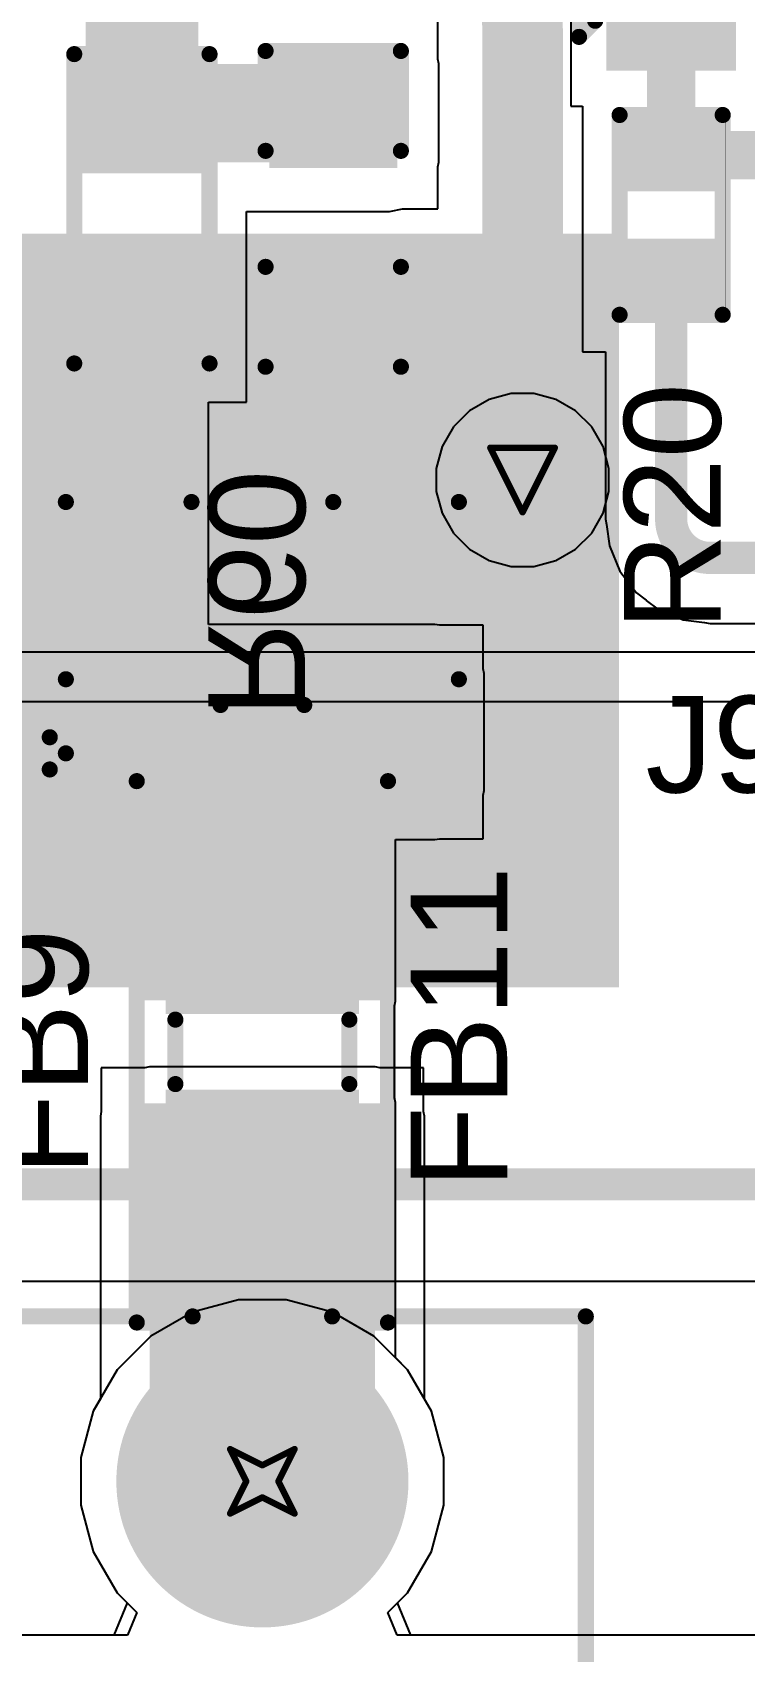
# Model space of a CAD drawing. Header units: inches. Extents: x 0 to 35.2, y -0.7 to 15.9.
# Drawn here: x 1.962 to 2.183, y 0.01 to 0.513 of the extents above; entities that cross this region are included whole.
import ezdxf

# ---------------------------------------------------------------- set-up
doc = ezdxf.new("R2010")
doc.units = ezdxf.units.IN
doc.header["$MEASUREMENT"] = 0
for name, color, linetype in [('Bottom Layer', 5, 'Continuous'), ('Bottom Overlay', 54, 'Continuous'), ('Bottom Paste', 16, 'Continuous'), ('Bottom Solder', 6, 'Continuous'), ('Drill Drawing', 1, 'Continuous'), ('GND1', 16, 'Continuous'), ('GND2', 76, 'Continuous'), ('Multi-Layer', 9, 'Continuous'), ('Pad Holes', 156, 'Continuous'), ('Top Layer', 1, 'Continuous'), ('Top Overlay', 2, 'Continuous'), ('Top Paste', 8, 'Continuous'), ('Top Solder', 216, 'Continuous'), ('Via Holes', 16, 'Continuous')]:
    doc.layers.add(name, color=color, linetype=linetype)
doc.styles.add('Arial', font='', dxfattribs={"height": 0.2})
doc.styles.get('Arial').set_extended_font_data('Arial')

# ---------------------------------------------------------------- blocks, each defined once
blk = doc.blocks.new('R___0603_50')
at = {"layer": 'Top Layer'}
for points in [[(-0.015, 0.0175), (-0.015, -0.0175), (-0.045, -0.0175), (-0.045, 0.0175)], [(0.045, 0.0175), (0.045, -0.0175), (0.015, -0.0175), (0.015, 0.0175)]]:
    blk.add_hatch(color=1, dxfattribs=at).paths.add_polyline_path(points)
at = {"layer": 'Top Paste'}
for points in [[(-0.015, 0.0175), (-0.015, -0.0175), (-0.045, -0.0175), (-0.045, 0.0175)], [(0.045, 0.0175), (0.045, -0.0175), (0.015, -0.0175), (0.015, 0.0175)]]:
    blk.add_hatch(color=8, dxfattribs=at).paths.add_polyline_path(points)
at = {"layer": 'Top Solder'}
for points in [[(-0.011, 0.0215), (-0.011, -0.0215), (-0.049, -0.0215), (-0.049, 0.0215)], [(0.049, 0.0215), (0.049, -0.0215), (0.011, -0.0215), (0.011, 0.0215)]]:
    blk.add_hatch(color=216, dxfattribs=at).paths.add_polyline_path(points)
at = {"layer": 'Top Overlay'}
for points in [[(-0.048, 0.021, 0.005, 0.005, 0), (0.048, 0.021, 0.005, 0.005, 0)], [(-0.048, 0.021, 0.005, 0.005, 0), (-0.048, -0.021, 0.005, 0.005, 0)], [(0.048, 0.021, 0.005, 0.005, 0), (0.048, -0.021, 0.005, 0.005, 0)], [(-0.048, -0.021, 0.005, 0.005, 0), (0.048, -0.021, 0.005, 0.005, 0)]]:
    blk.add_lwpolyline(points, format="xyseb", dxfattribs=at)
for points in [[(-0.04925, 0.021, 0.0025, 0.0025, 1), (-0.04675, 0.021, 0.0025, 0.0025, 1)], [(-0.04925, 0.021, 0.0025, 0.0025, 1), (-0.04675, 0.021, 0.0025, 0.0025, 1)], [(0.04675, 0.021, 0.0025, 0.0025, 1), (0.04925, 0.021, 0.0025, 0.0025, 1)], [(0.04675, 0.021, 0.0025, 0.0025, 1), (0.04925, 0.021, 0.0025, 0.0025, 1)], [(-0.04925, -0.021, 0.0025, 0.0025, 1), (-0.04675, -0.021, 0.0025, 0.0025, 1)], [(-0.04925, -0.021, 0.0025, 0.0025, 1), (-0.04675, -0.021, 0.0025, 0.0025, 1)], [(0.04675, -0.021, 0.0025, 0.0025, 1), (0.04925, -0.021, 0.0025, 0.0025, 1)], [(0.04675, -0.021, 0.0025, 0.0025, 1), (0.04925, -0.021, 0.0025, 0.0025, 1)]]:
    blk.add_lwpolyline(points, format="xyseb", close=True, dxfattribs=at)
blk = doc.blocks.new('R___1206_B_55')
at = {"layer": 'Bottom Layer'}
for points in [[(-0.08, 0.035), (-0.02, 0.035), (-0.02, -0.035), (-0.08, -0.035)], [(0.02, 0.035), (0.08, 0.035), (0.08, -0.035), (0.02, -0.035)]]:
    blk.add_hatch(color=5, dxfattribs=at).paths.add_polyline_path(points)
at = {"layer": 'Bottom Paste'}
for points in [[(-0.08, 0.035), (-0.02, 0.035), (-0.02, -0.035), (-0.08, -0.035)], [(0.02, 0.035), (0.08, 0.035), (0.08, -0.035), (0.02, -0.035)]]:
    blk.add_hatch(color=16, dxfattribs=at).paths.add_polyline_path(points)
at = {"layer": 'Bottom Solder'}
for points in [[(-0.084, 0.039), (-0.016, 0.039), (-0.016, -0.039), (-0.084, -0.039)], [(0.016, 0.039), (0.084, 0.039), (0.084, -0.039), (0.016, -0.039)]]:
    blk.add_hatch(color=6, dxfattribs=at).paths.add_polyline_path(points)
at = {"layer": 'Bottom Overlay'}
for points in [[(-0.084, 0.039, 0.005, 0.005, 0), (0.084, 0.039, 0.005, 0.005, 0)], [(-0.084, 0.039, 0.005, 0.005, 0), (-0.084, -0.039, 0.005, 0.005, 0)], [(0.084, 0.039, 0.005, 0.005, 0), (0.084, -0.039, 0.005, 0.005, 0)], [(-0.084, -0.039, 0.005, 0.005, 0), (0.084, -0.039, 0.005, 0.005, 0)]]:
    blk.add_lwpolyline(points, format="xyseb", dxfattribs=at)
for points in [[(-0.08525, 0.039, 0.0025, 0.0025, 1), (-0.08275, 0.039, 0.0025, 0.0025, 1)], [(-0.08525, 0.039, 0.0025, 0.0025, 1), (-0.08275, 0.039, 0.0025, 0.0025, 1)], [(0.08275, 0.039, 0.0025, 0.0025, 1), (0.08525, 0.039, 0.0025, 0.0025, 1)], [(0.08275, 0.039, 0.0025, 0.0025, 1), (0.08525, 0.039, 0.0025, 0.0025, 1)], [(-0.08525, -0.039, 0.0025, 0.0025, 1), (-0.08275, -0.039, 0.0025, 0.0025, 1)], [(-0.08525, -0.039, 0.0025, 0.0025, 1), (-0.08275, -0.039, 0.0025, 0.0025, 1)], [(0.08275, -0.039, 0.0025, 0.0025, 1), (0.08525, -0.039, 0.0025, 0.0025, 1)], [(0.08275, -0.039, 0.0025, 0.0025, 1), (0.08525, -0.039, 0.0025, 0.0025, 1)]]:
    blk.add_lwpolyline(points, format="xyseb", close=True, dxfattribs=at)
blk = doc.blocks.new('R___0402_89')
at = {"layer": 'Top Layer'}
for points in [[(-0.0275, -0.0125), (-0.0275, 0.0125), (-0.0095, 0.0125), (-0.0095, -0.0125)], [(0.0095, -0.0125), (0.0095, 0.0125), (0.0275, 0.0125), (0.0275, -0.0125)]]:
    blk.add_hatch(color=1, dxfattribs=at).paths.add_polyline_path(points)
at = {"layer": 'Top Paste'}
for points in [[(-0.0275, -0.0125), (-0.0275, 0.0125), (-0.0095, 0.0125), (-0.0095, -0.0125)], [(0.0095, -0.0125), (0.0095, 0.0125), (0.0275, 0.0125), (0.0275, -0.0125)]]:
    blk.add_hatch(color=8, dxfattribs=at).paths.add_polyline_path(points)
at = {"layer": 'Top Solder'}
for points in [[(-0.02967, -0.01467), (-0.02967, 0.01467), (-0.00733, 0.01467), (-0.00733, -0.01467)], [(0.00733, -0.01467), (0.00733, 0.01467), (0.02967, 0.01467), (0.02967, -0.01467)]]:
    blk.add_hatch(color=216, dxfattribs=at).paths.add_polyline_path(points)
at = {"layer": 'Top Overlay'}
for points in [[(-0.031, 0.016, 0.005, 0.005, 0), (0.031, 0.016, 0.005, 0.005, 0)], [(-0.031, 0.016, 0.005, 0.005, 0), (-0.031, -0.016, 0.005, 0.005, 0)], [(0.031, 0.016, 0.005, 0.005, 0), (0.031, -0.016, 0.005, 0.005, 0)], [(-0.031, -0.016, 0.005, 0.005, 0), (0.031, -0.016, 0.005, 0.005, 0)], [(-0.032, -0.017, 0.000127, 0.000127, 0), (0.032, -0.017, 0.000127, 0.000127, 0)]]:
    blk.add_lwpolyline(points, format="xyseb", dxfattribs=at)
for points in [[(-0.03225, 0.016, 0.0025, 0.0025, 1), (-0.02975, 0.016, 0.0025, 0.0025, 1)], [(-0.03225, 0.016, 0.0025, 0.0025, 1), (-0.02975, 0.016, 0.0025, 0.0025, 1)], [(0.02975, 0.016, 0.0025, 0.0025, 1), (0.03225, 0.016, 0.0025, 0.0025, 1)], [(0.02975, 0.016, 0.0025, 0.0025, 1), (0.03225, 0.016, 0.0025, 0.0025, 1)], [(-0.03225, -0.016, 0.0025, 0.0025, 1), (-0.02975, -0.016, 0.0025, 0.0025, 1)], [(-0.03225, -0.016, 0.0025, 0.0025, 1), (-0.02975, -0.016, 0.0025, 0.0025, 1)], [(0.02975, -0.016, 0.0025, 0.0025, 1), (0.03225, -0.016, 0.0025, 0.0025, 1)], [(0.02975, -0.016, 0.0025, 0.0025, 1), (0.03225, -0.016, 0.0025, 0.0025, 1)], [(-0.03203, -0.017, 0.0000635, 0.0000635, 1), (-0.03197, -0.017, 0.0000635, 0.0000635, 1)], [(0.03197, -0.017, 0.0000635, 0.0000635, 1), (0.03203, -0.017, 0.0000635, 0.0000635, 1)]]:
    blk.add_lwpolyline(points, format="xyseb", close=True, dxfattribs=at)
blk = doc.blocks.new('SOT_23_106')
at = {"layer": 'Top Layer'}
for points in [[(-0.01614, 0.05748), (0.01614, 0.05748), (0.01614, 0.02126), (-0.01614, 0.02126)], [(-0.05354, -0.02126), (-0.02126, -0.02126), (-0.02126, -0.05748), (-0.05354, -0.05748)], [(0.02126, -0.02126), (0.05354, -0.02126), (0.05354, -0.05748), (0.02126, -0.05748)]]:
    blk.add_hatch(color=1, dxfattribs=at).paths.add_polyline_path(points)
at = {"layer": 'Top Paste'}
for points in [[(-0.01614, 0.05748), (0.01614, 0.05748), (0.01614, 0.02126), (-0.01614, 0.02126)], [(-0.05354, -0.02126), (-0.02126, -0.02126), (-0.02126, -0.05748), (-0.05354, -0.05748)], [(0.02126, -0.02126), (0.05354, -0.02126), (0.05354, -0.05748), (0.02126, -0.05748)]]:
    blk.add_hatch(color=8, dxfattribs=at).paths.add_polyline_path(points)
at = {"layer": 'Top Solder'}
for points in [[(-0.02014, 0.06148), (0.02014, 0.06148), (0.02014, 0.01726), (-0.02014, 0.01726)], [(-0.05754, -0.01726), (-0.01726, -0.01726), (-0.01726, -0.06148), (-0.05754, -0.06148)], [(0.01726, -0.01726), (0.05754, -0.01726), (0.05754, -0.06148), (0.01726, -0.06148)]]:
    blk.add_hatch(color=216, dxfattribs=at).paths.add_polyline_path(points)
at = {"layer": 'Top Overlay'}
for points in [[(-0.061, -0.023, 0.005, 0.005, 0), (-0.061, 0.032, 0.005, 0.005, 0)], [(-0.061, 0.032, 0.005, 0.005, 0), (-0.022, 0.032, 0.005, 0.005, 0)], [(0.022, 0.032, 0.005, 0.005, 0), (0.061, 0.032, 0.005, 0.005, 0)], [(0.061, -0.023, 0.005, 0.005, 0), (0.061, 0.032, 0.005, 0.005, 0)], [(-0.013, -0.031, 0.005, 0.005, 0), (0.013, -0.031, 0.005, 0.005, 0)], [(-0.066, -0.041, 0.005, 0.005, 0), (-0.061, -0.046, 0.005, 0.005, 0)], [(-0.066, -0.051, 0.005, 0.005, 0), (-0.066, -0.041, 0.005, 0.005, 0)], [(-0.066, -0.051, 0.005, 0.005, 0), (-0.061, -0.046, 0.005, 0.005, 0)]]:
    blk.add_lwpolyline(points, format="xyseb", dxfattribs=at)
for points in [[(-0.06225, 0.032, 0.0025, 0.0025, 1), (-0.05975, 0.032, 0.0025, 0.0025, 1)], [(-0.06225, 0.032, 0.0025, 0.0025, 1), (-0.05975, 0.032, 0.0025, 0.0025, 1)], [(-0.02325, 0.032, 0.0025, 0.0025, 1), (-0.02075, 0.032, 0.0025, 0.0025, 1)], [(0.02075, 0.032, 0.0025, 0.0025, 1), (0.02325, 0.032, 0.0025, 0.0025, 1)], [(0.05975, 0.032, 0.0025, 0.0025, 1), (0.06225, 0.032, 0.0025, 0.0025, 1)], [(0.05975, 0.032, 0.0025, 0.0025, 1), (0.06225, 0.032, 0.0025, 0.0025, 1)], [(-0.06225, -0.023, 0.0025, 0.0025, 1), (-0.05975, -0.023, 0.0025, 0.0025, 1)], [(0.05975, -0.023, 0.0025, 0.0025, 1), (0.06225, -0.023, 0.0025, 0.0025, 1)], [(-0.01425, -0.031, 0.0025, 0.0025, 1), (-0.01175, -0.031, 0.0025, 0.0025, 1)], [(0.01175, -0.031, 0.0025, 0.0025, 1), (0.01425, -0.031, 0.0025, 0.0025, 1)], [(-0.06725, -0.041, 0.0025, 0.0025, 1), (-0.06475, -0.041, 0.0025, 0.0025, 1)], [(-0.06725, -0.041, 0.0025, 0.0025, 1), (-0.06475, -0.041, 0.0025, 0.0025, 1)], [(-0.06225, -0.046, 0.0025, 0.0025, 1), (-0.05975, -0.046, 0.0025, 0.0025, 1)], [(-0.06225, -0.046, 0.0025, 0.0025, 1), (-0.05975, -0.046, 0.0025, 0.0025, 1)], [(-0.06725, -0.051, 0.0025, 0.0025, 1), (-0.06475, -0.051, 0.0025, 0.0025, 1)], [(-0.06725, -0.051, 0.0025, 0.0025, 1), (-0.06475, -0.051, 0.0025, 0.0025, 1)]]:
    blk.add_lwpolyline(points, format="xyseb", close=True, dxfattribs=at)
blk = doc.blocks.new('691322110006_115')
at = {"layer": 'Bottom Layer'}
h = blk.add_hatch(color=5, dxfattribs=at)
edge = h.paths.add_edge_path()
edge.add_arc((0.34449, 0), 0.04134, 0, 360)
at = {"layer": 'Bottom Solder'}
h = blk.add_hatch(color=6, dxfattribs=at)
edge = h.paths.add_edge_path()
edge.add_arc((0.34449, 0), 0.04534, 0, 360)
at = {"layer": 'GND1'}
h = blk.add_hatch(color=16, dxfattribs=at)
edge = h.paths.add_edge_path()
edge.add_arc((0.34449, 0), 0.04134, 0, 360)
at = {"layer": 'GND2'}
h = blk.add_hatch(color=76, dxfattribs=at)
edge = h.paths.add_edge_path()
edge.add_arc((0.34449, 0), 0.04134, 0, 360)
at = {"layer": 'Multi-Layer'}
h = blk.add_hatch(color=9, dxfattribs=at)
edge = h.paths.add_edge_path()
edge.add_arc((0.34449, 0), 0.04134, 0, 360)
at = {"layer": 'Pad Holes'}
h = blk.add_hatch(color=7, dxfattribs=at)
edge = h.paths.add_edge_path()
edge.add_arc((0.34449, 0), 0.02756, 0, 360)
at = {"layer": 'Top Layer'}
h = blk.add_hatch(color=1, dxfattribs=at)
edge = h.paths.add_edge_path()
edge.add_arc((0.34449, 0), 0.04134, 0, 360)
at = {"layer": 'Top Solder'}
h = blk.add_hatch(color=216, dxfattribs=at)
edge = h.paths.add_edge_path()
edge.add_arc((0.34449, 0), 0.04534, 0, 360)
at = {"layer": 'Top Overlay'}
for points in [[(0.22835, 0.05118, 0.005, 0.005, 0), (0.32283, 0.05118, 0.005, 0.005, 0)], [(0.36614, 0.05118, 0.005, 0.005, 0), (0.44488, 0.05118, 0.005, 0.005, 0)], [(0.44488, -0.3189, 0.005, 0.005, 0), (0.44488, 0.05118, 0.005, 0.005, 0)]]:
    blk.add_lwpolyline(points, format="xyseb", dxfattribs=at)
for points in [[(0.32158, 0.05118, 0.0025, 0.0025, 1), (0.32408, 0.05118, 0.0025, 0.0025, 1)], [(0.36489, 0.05118, 0.0025, 0.0025, 1), (0.36739, 0.05118, 0.0025, 0.0025, 1)], [(0.44363, 0.05118, 0.0025, 0.0025, 1), (0.44613, 0.05118, 0.0025, 0.0025, 1)], [(0.44363, 0.05118, 0.0025, 0.0025, 1), (0.44613, 0.05118, 0.0025, 0.0025, 1)]]:
    blk.add_lwpolyline(points, format="xyseb", close=True, dxfattribs=at)
blk = doc.blocks.new('I___0805_120')
at = {"layer": 'Top Layer'}
for points in [[(-0.06299, 0.02598), (-0.01575, 0.02598), (-0.01575, -0.02598), (-0.06299, -0.02598)], [(0.01575, 0.02598), (0.06299, 0.02598), (0.06299, -0.02598), (0.01575, -0.02598)]]:
    blk.add_hatch(color=1, dxfattribs=at).paths.add_polyline_path(points)
at = {"layer": 'Top Paste'}
for points in [[(-0.06299, 0.02598), (-0.01575, 0.02598), (-0.01575, -0.02598), (-0.06299, -0.02598)], [(0.01575, 0.02598), (0.06299, 0.02598), (0.06299, -0.02598), (0.01575, -0.02598)]]:
    blk.add_hatch(color=8, dxfattribs=at).paths.add_polyline_path(points)
at = {"layer": 'Top Solder'}
for points in [[(-0.06699, 0.02998), (-0.01175, 0.02998), (-0.01175, -0.02998), (-0.06699, -0.02998)], [(0.01175, 0.02998), (0.06699, 0.02998), (0.06699, -0.02998), (0.01175, -0.02998)]]:
    blk.add_hatch(color=216, dxfattribs=at).paths.add_polyline_path(points)
at = {"layer": 'Top Overlay'}
for points in [[(-0.01, 0.027, 0.005, 0.005, 0), (0.01, 0.027, 0.005, 0.005, 0)], [(-0.01, -0.027, 0.005, 0.005, 0), (0.01, -0.027, 0.005, 0.005, 0)]]:
    blk.add_lwpolyline(points, format="xyseb", dxfattribs=at)
for points in [[(-0.01125, 0.027, 0.0025, 0.0025, 1), (-0.00875, 0.027, 0.0025, 0.0025, 1)], [(0.00875, 0.027, 0.0025, 0.0025, 1), (0.01125, 0.027, 0.0025, 0.0025, 1)], [(-0.01125, -0.027, 0.0025, 0.0025, 1), (-0.00875, -0.027, 0.0025, 0.0025, 1)], [(0.00875, -0.027, 0.0025, 0.0025, 1), (0.01125, -0.027, 0.0025, 0.0025, 1)]]:
    blk.add_lwpolyline(points, format="xyseb", close=True, dxfattribs=at)
blk = doc.blocks.new('SOT_23_133')
at = {"layer": 'Top Layer'}
for points in [[(-0.01614, 0.05748), (0.01614, 0.05748), (0.01614, 0.02126), (-0.01614, 0.02126)], [(-0.05354, -0.02126), (-0.02126, -0.02126), (-0.02126, -0.05748), (-0.05354, -0.05748)], [(0.02126, -0.02126), (0.05354, -0.02126), (0.05354, -0.05748), (0.02126, -0.05748)]]:
    blk.add_hatch(color=1, dxfattribs=at).paths.add_polyline_path(points)
at = {"layer": 'Top Paste'}
for points in [[(-0.01614, 0.05748), (0.01614, 0.05748), (0.01614, 0.02126), (-0.01614, 0.02126)], [(-0.05354, -0.02126), (-0.02126, -0.02126), (-0.02126, -0.05748), (-0.05354, -0.05748)], [(0.02126, -0.02126), (0.05354, -0.02126), (0.05354, -0.05748), (0.02126, -0.05748)]]:
    blk.add_hatch(color=8, dxfattribs=at).paths.add_polyline_path(points)
at = {"layer": 'Top Solder'}
for points in [[(-0.02014, 0.06148), (0.02014, 0.06148), (0.02014, 0.01726), (-0.02014, 0.01726)], [(-0.05754, -0.01726), (-0.01726, -0.01726), (-0.01726, -0.06148), (-0.05754, -0.06148)], [(0.01726, -0.01726), (0.05754, -0.01726), (0.05754, -0.06148), (0.01726, -0.06148)]]:
    blk.add_hatch(color=216, dxfattribs=at).paths.add_polyline_path(points)
at = {"layer": 'Top Overlay'}
for points in [[(-0.061, -0.023, 0.005, 0.005, 0), (-0.061, 0.032, 0.005, 0.005, 0)], [(-0.061, 0.032, 0.005, 0.005, 0), (-0.022, 0.032, 0.005, 0.005, 0)], [(0.022, 0.032, 0.005, 0.005, 0), (0.061, 0.032, 0.005, 0.005, 0)], [(0.061, -0.023, 0.005, 0.005, 0), (0.061, 0.032, 0.005, 0.005, 0)], [(-0.013, -0.031, 0.005, 0.005, 0), (0.013, -0.031, 0.005, 0.005, 0)], [(-0.066, -0.041, 0.005, 0.005, 0), (-0.061, -0.046, 0.005, 0.005, 0)], [(-0.066, -0.051, 0.005, 0.005, 0), (-0.066, -0.041, 0.005, 0.005, 0)], [(-0.066, -0.051, 0.005, 0.005, 0), (-0.061, -0.046, 0.005, 0.005, 0)]]:
    blk.add_lwpolyline(points, format="xyseb", dxfattribs=at)
for points in [[(-0.06225, 0.032, 0.0025, 0.0025, 1), (-0.05975, 0.032, 0.0025, 0.0025, 1)], [(-0.06225, 0.032, 0.0025, 0.0025, 1), (-0.05975, 0.032, 0.0025, 0.0025, 1)], [(-0.02325, 0.032, 0.0025, 0.0025, 1), (-0.02075, 0.032, 0.0025, 0.0025, 1)], [(0.02075, 0.032, 0.0025, 0.0025, 1), (0.02325, 0.032, 0.0025, 0.0025, 1)], [(0.05975, 0.032, 0.0025, 0.0025, 1), (0.06225, 0.032, 0.0025, 0.0025, 1)], [(0.05975, 0.032, 0.0025, 0.0025, 1), (0.06225, 0.032, 0.0025, 0.0025, 1)], [(-0.06225, -0.023, 0.0025, 0.0025, 1), (-0.05975, -0.023, 0.0025, 0.0025, 1)], [(0.05975, -0.023, 0.0025, 0.0025, 1), (0.06225, -0.023, 0.0025, 0.0025, 1)], [(-0.01425, -0.031, 0.0025, 0.0025, 1), (-0.01175, -0.031, 0.0025, 0.0025, 1)], [(0.01175, -0.031, 0.0025, 0.0025, 1), (0.01425, -0.031, 0.0025, 0.0025, 1)], [(-0.06725, -0.041, 0.0025, 0.0025, 1), (-0.06475, -0.041, 0.0025, 0.0025, 1)], [(-0.06725, -0.041, 0.0025, 0.0025, 1), (-0.06475, -0.041, 0.0025, 0.0025, 1)], [(-0.06225, -0.046, 0.0025, 0.0025, 1), (-0.05975, -0.046, 0.0025, 0.0025, 1)], [(-0.06225, -0.046, 0.0025, 0.0025, 1), (-0.05975, -0.046, 0.0025, 0.0025, 1)], [(-0.06725, -0.051, 0.0025, 0.0025, 1), (-0.06475, -0.051, 0.0025, 0.0025, 1)], [(-0.06725, -0.051, 0.0025, 0.0025, 1), (-0.06475, -0.051, 0.0025, 0.0025, 1)]]:
    blk.add_lwpolyline(points, format="xyseb", close=True, dxfattribs=at)
blk = doc.blocks.new('C___0603_144')
at = {"layer": 'Top Layer'}
for points in [[(-0.015, 0.0175), (-0.015, -0.0175), (-0.045, -0.0175), (-0.045, 0.0175)], [(0.045, 0.0175), (0.045, -0.0175), (0.015, -0.0175), (0.015, 0.0175)]]:
    blk.add_hatch(color=1, dxfattribs=at).paths.add_polyline_path(points)
at = {"layer": 'Top Paste'}
for points in [[(-0.015, 0.0175), (-0.015, -0.0175), (-0.045, -0.0175), (-0.045, 0.0175)], [(0.045, 0.0175), (0.045, -0.0175), (0.015, -0.0175), (0.015, 0.0175)]]:
    blk.add_hatch(color=8, dxfattribs=at).paths.add_polyline_path(points)
at = {"layer": 'Top Solder'}
for points in [[(-0.01264, 0.01986), (-0.01264, -0.01986), (-0.04736, -0.01986), (-0.04736, 0.01986)], [(0.04736, 0.01986), (0.04736, -0.01986), (0.01264, -0.01986), (0.01264, 0.01986)]]:
    blk.add_hatch(color=216, dxfattribs=at).paths.add_polyline_path(points)
at = {"layer": 'Top Overlay'}
for points in [[(-0.018, 0.021, 0.005, 0.005, 0), (-0.049, 0.021, 0.005, 0.005, 0)], [(-0.049, -0.021, 0.005, 0.005, 0), (-0.049, 0.021, 0.005, 0.005, 0)], [(0.049, 0.021, 0.005, 0.005, 0), (0.018, 0.021, 0.005, 0.005, 0)], [(0.049, -0.021, 0.005, 0.005, 0), (0.049, 0.021, 0.005, 0.005, 0)], [(-0.018, -0.021, 0.005, 0.005, 0), (-0.049, -0.021, 0.005, 0.005, 0)], [(0.049, -0.021, 0.005, 0.005, 0), (0.018, -0.021, 0.005, 0.005, 0)]]:
    blk.add_lwpolyline(points, format="xyseb", dxfattribs=at)
for points in [[(-0.05025, 0.021, 0.0025, 0.0025, 1), (-0.04775, 0.021, 0.0025, 0.0025, 1)], [(-0.05025, 0.021, 0.0025, 0.0025, 1), (-0.04775, 0.021, 0.0025, 0.0025, 1)], [(-0.01925, 0.021, 0.0025, 0.0025, 1), (-0.01675, 0.021, 0.0025, 0.0025, 1)], [(0.01675, 0.021, 0.0025, 0.0025, 1), (0.01925, 0.021, 0.0025, 0.0025, 1)], [(0.04775, 0.021, 0.0025, 0.0025, 1), (0.05025, 0.021, 0.0025, 0.0025, 1)], [(0.04775, 0.021, 0.0025, 0.0025, 1), (0.05025, 0.021, 0.0025, 0.0025, 1)], [(-0.05025, -0.021, 0.0025, 0.0025, 1), (-0.04775, -0.021, 0.0025, 0.0025, 1)], [(-0.05025, -0.021, 0.0025, 0.0025, 1), (-0.04775, -0.021, 0.0025, 0.0025, 1)], [(-0.01925, -0.021, 0.0025, 0.0025, 1), (-0.01675, -0.021, 0.0025, 0.0025, 1)], [(0.01675, -0.021, 0.0025, 0.0025, 1), (0.01925, -0.021, 0.0025, 0.0025, 1)], [(0.04775, -0.021, 0.0025, 0.0025, 1), (0.05025, -0.021, 0.0025, 0.0025, 1)], [(0.04775, -0.021, 0.0025, 0.0025, 1), (0.05025, -0.021, 0.0025, 0.0025, 1)]]:
    blk.add_lwpolyline(points, format="xyseb", close=True, dxfattribs=at)

msp = doc.modelspace()

# ---------------------------------------------------------------- hatches: boundary and pattern name
at = {"layer": 'Bottom Layer'}
for points in [[(1.23867, 0.21627), (2.14441, 0.21627), (2.14441, 0.45022), (1.23867, 0.45022)], [(1.99874, 0.063), (2.06874, 0.063), (2.06874, 0.17628), (1.99874, 0.17628)]]:
    msp.add_hatch(color=5, dxfattribs=at).paths.add_polyline_path(points)
h = msp.add_hatch(color=5, dxfattribs=at)
edge = h.paths.add_edge_path()
edge.add_arc((2.11451, 0.37373), 0.01181, 0, 360)
at = {"layer": 'GND1'}
h = msp.add_hatch(color=16, dxfattribs=at)
edge = h.paths.add_edge_path()
edge.add_arc((2.11451, 0.37373), 0.01181, 0, 360)
at = {"layer": 'GND2'}
h = msp.add_hatch(color=76, dxfattribs=at)
edge = h.paths.add_edge_path()
edge.add_arc((2.11451, 0.37373), 0.01181, 0, 360)
at = {"layer": 'Top Layer'}
for points in [[(2.01384, 0.55536), (1.97884, 0.55536), (1.97884, 0.47236), (2.01384, 0.47236)], [(2.07324, 0.50287), (1.97884, 0.50287), (1.97884, 0.47236), (2.07324, 0.47236)], [(1.9802, 0.27742), (2.08729, 0.27742), (2.08729, 0.31364), (1.9802, 0.31364)], [(2.00776, 0.21203), (2.05973, 0.21203), (2.05973, 0.3039), (2.00776, 0.3039)], [(2.00776, 0.06299), (2.05973, 0.06299), (2.05973, 0.18053), (2.00776, 0.18053)]]:
    msp.add_hatch(color=1, dxfattribs=at).paths.add_polyline_path(points)
h = msp.add_hatch(color=1, dxfattribs=at)
edge = h.paths.add_edge_path()
edge.add_arc((2.11451, 0.37373), 0.01181, 0, 360)
at = {"layer": 'Via Holes'}
h = msp.add_hatch(color=7, dxfattribs=at)
edge = h.paths.add_edge_path()
edge.add_arc((2.11451, 0.37373), 0.00591, 0, 360)

# ---------------------------------------------------------------- linework, layer by layer
at = {"layer": 'Bottom Layer'}
for p, q in [((1.99726, 0.19128), (1.98374, 0.19128)), ((1.98374, 0.19128), (1.98374, 0.17775)), ((1.99874, 0.19157), (1.99726, 0.19128)), ((2.06874, 0.19157), (1.99874, 0.19157)), ((2.07022, 0.19128), (2.06874, 0.19157)), ((2.08374, 0.19128), (2.07022, 0.19128)), ((2.08374, 0.17775), (2.08374, 0.19128)), ((1.98374, 0.17775), (1.98345, 0.17628)), ((1.98345, 0.17628), (1.98345, 0.08855)), ((2.08403, 0.17628), (2.08374, 0.17775)), ((2.08403, 0.08856), (2.08403, 0.17628)), ((1.98345, 0.08855), (1.98124, 0.08474)), ((2.08624, 0.08474), (2.08403, 0.08856)), ((1.98124, 0.08474), (1.97741, 0.07041)), ((2.09008, 0.07041), (2.08624, 0.08474)), ((1.97741, 0.07041), (1.97741, 0.05557)), ((2.09008, 0.05557), (2.09008, 0.07041)), ((1.97741, 0.05557), (1.98124, 0.04125)), ((2.08624, 0.04125), (2.09008, 0.05557)), ((1.98124, 0.04125), (1.98866, 0.0284)), ((2.07883, 0.0284), (2.08624, 0.04125)), ((1.98866, 0.0284), (1.99477, 0.02229)), ((2.07272, 0.02229), (2.07883, 0.0284)), ((1.99477, 0.02229), (1.99187, 0.01529)), ((2.07562, 0.01529), (2.07272, 0.02229)), ((1.99187, 0.01529), (1.93782, 0.01529)), ((2.52801, 0.01529), (2.07562, 0.01529))]:
    msp.add_line(p, q, dxfattribs=at)
at = {"layer": 'Drill Drawing'}
for points in [[(2.10451, 0.38373, 0.002, 0.002, 0), (2.12451, 0.38373, 0.002, 0.002, 0)], [(2.10451, 0.38373, 0.002, 0.002, 0), (2.11451, 0.36373, 0.002, 0.002, 0)], [(2.11451, 0.36373, 0.002, 0.002, 0), (2.12451, 0.38373, 0.002, 0.002, 0)], [(2.02374, 0.07299, 0.002, 0.002, 0), (2.03374, 0.06799, 0.002, 0.002, 0)], [(2.02374, 0.07299, 0.002, 0.002, 0), (2.02874, 0.06299, 0.002, 0.002, 0)], [(2.03374, 0.06799, 0.002, 0.002, 0), (2.04374, 0.07299, 0.002, 0.002, 0)], [(2.03874, 0.06299, 0.002, 0.002, 0), (2.04374, 0.07299, 0.002, 0.002, 0)], [(2.02374, 0.05299, 0.002, 0.002, 0), (2.02874, 0.06299, 0.002, 0.002, 0)], [(2.03874, 0.06299, 0.002, 0.002, 0), (2.04374, 0.05299, 0.002, 0.002, 0)], [(2.02374, 0.05299, 0.002, 0.002, 0), (2.03374, 0.05799, 0.002, 0.002, 0)], [(2.03374, 0.05799, 0.002, 0.002, 0), (2.04374, 0.05299, 0.002, 0.002, 0)]]:
    msp.add_lwpolyline(points, format="xyseb", dxfattribs=at)
for points in [[(2.10401, 0.38373, 0.001, 0.001, 1), (2.10501, 0.38373, 0.001, 0.001, 1)], [(2.10401, 0.38373, 0.001, 0.001, 1), (2.10501, 0.38373, 0.001, 0.001, 1)], [(2.12401, 0.38373, 0.001, 0.001, 1), (2.12501, 0.38373, 0.001, 0.001, 1)], [(2.12401, 0.38373, 0.001, 0.001, 1), (2.12501, 0.38373, 0.001, 0.001, 1)], [(2.11401, 0.36373, 0.001, 0.001, 1), (2.11501, 0.36373, 0.001, 0.001, 1)], [(2.11401, 0.36373, 0.001, 0.001, 1), (2.11501, 0.36373, 0.001, 0.001, 1)], [(2.02324, 0.07299, 0.001, 0.001, 1), (2.02424, 0.07299, 0.001, 0.001, 1)], [(2.02324, 0.07299, 0.001, 0.001, 1), (2.02424, 0.07299, 0.001, 0.001, 1)], [(2.04324, 0.07299, 0.001, 0.001, 1), (2.04424, 0.07299, 0.001, 0.001, 1)], [(2.04324, 0.07299, 0.001, 0.001, 1), (2.04424, 0.07299, 0.001, 0.001, 1)], [(2.03324, 0.06799, 0.001, 0.001, 1), (2.03424, 0.06799, 0.001, 0.001, 1)], [(2.03324, 0.06799, 0.001, 0.001, 1), (2.03424, 0.06799, 0.001, 0.001, 1)], [(2.02824, 0.06299, 0.001, 0.001, 1), (2.02924, 0.06299, 0.001, 0.001, 1)], [(2.02824, 0.06299, 0.001, 0.001, 1), (2.02924, 0.06299, 0.001, 0.001, 1)], [(2.03824, 0.06299, 0.001, 0.001, 1), (2.03924, 0.06299, 0.001, 0.001, 1)], [(2.03824, 0.06299, 0.001, 0.001, 1), (2.03924, 0.06299, 0.001, 0.001, 1)], [(2.03324, 0.05799, 0.001, 0.001, 1), (2.03424, 0.05799, 0.001, 0.001, 1)], [(2.03324, 0.05799, 0.001, 0.001, 1), (2.03424, 0.05799, 0.001, 0.001, 1)], [(2.02324, 0.05299, 0.001, 0.001, 1), (2.02424, 0.05299, 0.001, 0.001, 1)], [(2.02324, 0.05299, 0.001, 0.001, 1), (2.02424, 0.05299, 0.001, 0.001, 1)], [(2.04324, 0.05299, 0.001, 0.001, 1), (2.04424, 0.05299, 0.001, 0.001, 1)], [(2.04324, 0.05299, 0.001, 0.001, 1), (2.04424, 0.05299, 0.001, 0.001, 1)]]:
    msp.add_lwpolyline(points, format="xyseb", close=True, dxfattribs=at)
at = {"layer": 'GND1'}
for p, q in [((2.10417, 0.39872), (2.09805, 0.39519)), ((2.11099, 0.40055), (2.10417, 0.39872)), ((2.11804, 0.40055), (2.11099, 0.40055)), ((2.12486, 0.39872), (2.11804, 0.40055)), ((2.13098, 0.39519), (2.12486, 0.39872)), ((2.09805, 0.39519), (2.09306, 0.3902)), ((2.13597, 0.3902), (2.13098, 0.39519)), ((2.09306, 0.3902), (2.08953, 0.38408)), ((2.1395, 0.38408), (2.13597, 0.3902)), ((2.08953, 0.38408), (2.0877, 0.37726)), ((2.14133, 0.37726), (2.1395, 0.38408)), ((2.0877, 0.37726), (2.0877, 0.3702)), ((2.14133, 0.3702), (2.14133, 0.37726)), ((2.0877, 0.3702), (2.08953, 0.36339)), ((2.1395, 0.36339), (2.14133, 0.3702)), ((2.08953, 0.36339), (2.09306, 0.35727)), ((2.13597, 0.35727), (2.1395, 0.36339)), ((2.09306, 0.35727), (2.09805, 0.35228)), ((2.13098, 0.35228), (2.13597, 0.35727)), ((2.09805, 0.35228), (2.10417, 0.34875)), ((2.12486, 0.34875), (2.13098, 0.35228)), ((2.10417, 0.34875), (2.11099, 0.34692)), ((2.11099, 0.34692), (2.11804, 0.34692)), ((2.11804, 0.34692), (2.12486, 0.34875)), ((2.02633, 0.11933), (2.012, 0.11549)), ((2.04116, 0.11933), (2.02633, 0.11933)), ((2.05549, 0.11549), (2.04116, 0.11933)), ((2.012, 0.11549), (1.99915, 0.10807)), ((2.06834, 0.10807), (2.05549, 0.11549)), ((1.99915, 0.10807), (1.98866, 0.09758)), ((2.07883, 0.09758), (2.06834, 0.10807)), ((1.98866, 0.09758), (1.98124, 0.08474)), ((2.08624, 0.08474), (2.07883, 0.09758)), ((1.98124, 0.08474), (1.97741, 0.07041)), ((2.09008, 0.07041), (2.08624, 0.08474)), ((1.97741, 0.07041), (1.97741, 0.05557)), ((2.09008, 0.05557), (2.09008, 0.07041)), ((1.97741, 0.05557), (1.98124, 0.04125)), ((2.08624, 0.04125), (2.09008, 0.05557)), ((1.98124, 0.04125), (1.98866, 0.0284)), ((2.07883, 0.0284), (2.08624, 0.04125)), ((1.99177, 0.02529), (1.98763, 0.01529)), ((1.98866, 0.0284), (1.99177, 0.02529)), ((2.07572, 0.02529), (2.07883, 0.0284)), ((2.07986, 0.01529), (2.07572, 0.02529)), ((1.98763, 0.01529), (1.94207, 0.01529)), ((2.52801, 0.01529), (2.07986, 0.01529))]:
    msp.add_line(p, q, dxfattribs=at)
at = {"layer": 'GND2'}
for p, q in [((2.23851, 0.32029), (1.07744, 0.32029)), ((1.06106, 0.305), (2.237, 0.305)), ((2.3011, 0.125), (0.94651, 0.125))]:
    msp.add_line(p, q, dxfattribs=at)
msp.add_lwpolyline([(1.04646, 0.15517, 0.01, 0.01, 0), (2.19569, 0.15517, 0.01, 0.01, 0)], format="xyseb", dxfattribs=at)
at = {"layer": 'Top Layer'}
for p, q in [((2.12949, 0.55598), (2.12949, 0.48976)), ((2.08824, 0.50435), (2.08824, 0.51787)), ((2.08854, 0.50287), (2.08824, 0.50435)), ((2.08854, 0.47236), (2.08854, 0.50287)), ((2.12949, 0.48976), (2.13313, 0.48976)), ((2.13313, 0.48976), (2.13313, 0.4505)), ((2.08824, 0.47089), (2.08854, 0.47236)), ((2.08824, 0.45787), (2.08824, 0.47089)), ((2.07324, 0.45707), (2.07729, 0.45787)), ((2.07729, 0.45787), (2.08824, 0.45787)), ((2.02884, 0.39789), (2.02884, 0.45707)), ((2.02884, 0.45707), (2.07324, 0.45707)), ((2.13313, 0.4505), (2.13313, 0.4135)), ((2.13313, 0.4135), (2.14024, 0.4135)), ((2.14024, 0.4135), (2.14024, 0.36162)), ((2.01701, 0.32893), (2.01701, 0.39789)), ((2.01701, 0.39789), (2.02884, 0.39789)), ((2.14024, 0.36162), (2.14058, 0.35991)), ((2.14058, 0.35991), (2.14146, 0.35325)), ((2.14146, 0.35325), (2.14469, 0.34544)), ((2.14469, 0.34544), (2.14983, 0.33874)), ((2.14983, 0.33874), (2.15284, 0.33643)), ((2.15284, 0.33643), (2.15285, 0.33642)), ((2.15285, 0.33642), (2.15292, 0.33637)), ((2.15292, 0.33637), (2.15653, 0.3336)), ((2.15653, 0.3336), (2.15794, 0.33302)), ((2.15794, 0.33302), (2.15947, 0.332)), ((2.15947, 0.332), (2.16127, 0.33164)), ((2.08729, 0.32893), (2.01701, 0.32893)), ((2.08877, 0.32864), (2.08729, 0.32893)), ((2.10229, 0.32864), (2.08877, 0.32864)), ((2.10229, 0.31512), (2.10229, 0.32864)), ((2.16127, 0.33164), (2.16433, 0.33037)), ((2.16433, 0.33037), (2.171, 0.32949)), ((2.171, 0.32949), (2.17271, 0.32915)), ((2.17271, 0.32915), (2.37655, 0.32915)), ((2.10258, 0.31364), (2.10229, 0.31512)), ((2.10258, 0.27742), (2.10258, 0.31364)), ((2.10229, 0.27594), (2.10258, 0.27742)), ((2.10229, 0.26242), (2.10229, 0.27594)), ((2.07502, 0.21203), (2.07502, 0.26212)), ((2.07502, 0.26212), (2.08729, 0.26212)), ((2.08729, 0.26212), (2.08877, 0.26242)), ((2.08877, 0.26242), (2.10229, 0.26242)), ((2.07473, 0.21053), (2.07502, 0.21203)), ((2.07473, 0.19702), (2.07473, 0.21053)), ((2.07473, 0.19553), (2.07473, 0.19702)), ((2.07473, 0.19702), (2.07473, 0.19702)), ((2.07473, 0.19002), (2.07473, 0.19553)), ((2.07473, 0.19553), (2.07473, 0.19553)), ((2.07473, 0.182), (2.07473, 0.19002)), ((2.07502, 0.18053), (2.07473, 0.182)), ((2.07502, 0.10139), (2.07502, 0.18053)), ((2.07883, 0.09758), (2.07502, 0.10139)), ((2.08624, 0.08474), (2.07883, 0.09758)), ((2.09008, 0.07041), (2.08624, 0.08474)), ((2.09008, 0.05557), (2.09008, 0.07041)), ((2.08624, 0.04125), (2.09008, 0.05557)), ((2.07883, 0.0284), (2.08624, 0.04125)), ((2.07272, 0.02229), (2.07883, 0.0284)), ((2.07562, 0.01529), (2.07272, 0.02229)), ((2.52801, 0.01529), (2.07562, 0.01529))]:
    msp.add_line(p, q, dxfattribs=at)
for points in [[(2.08755, 0.54088, 0.025, 0.025, -0.414214), (2.11451, 0.51391, 0.025, 0.025, 0)], [(2.16063, 0.4745, 0.015, 0.015, 0), (2.16063, 0.52287, 0.015, 0.015, 0)], [(2.11451, 0.37373, 0.025, 0.025, 0), (2.11451, 0.51391, 0.025, 0.025, 0)], [(2.16063, 0.4745, 0.015, 0.015, 0), (2.19896, 0.4745, 0.015, 0.015, 0)], [(2.16063, 0.36162, 0.01, 0.01, 0), (2.16063, 0.4375, 0.01, 0.01, 0)], [(2.05574, 0.42787, 0.025, 0.025, 0), (2.11451, 0.42787, 0.025, 0.025, 0)], [(1.99152, 0.2952, 0.02, 0.02, 0), (1.99152, 0.42306, 0.02, 0.02, 0)], [(2.03875, 0.37322, 0.025, 0.025, 0), (2.11451, 0.37322, 0.025, 0.025, 0)], [(2.16727, 0.35084, 0.01, 0.01, -0.283196), (2.16063, 0.36162, 0.01, 0.01, 0)], [(2.17271, 0.34955, 0.01, 0.01, -0.117262), (2.16727, 0.35084, 0.01, 0.01, 0)], [(2.17271, 0.34955, 0.01, 0.01, 0), (2.39407, 0.34955, 0.01, 0.01, 0)]]:
    msp.add_lwpolyline(points, format="xyseb", dxfattribs=at)
for points in [[(2.10826, 0.51391, 0.0125, 0.0125, 1), (2.12076, 0.51391, 0.0125, 0.0125, 1)], [(2.10826, 0.51391, 0.0125, 0.0125, 1), (2.12076, 0.51391, 0.0125, 0.0125, 1)], [(2.15688, 0.4745, 0.0075, 0.0075, 1), (2.16438, 0.4745, 0.0075, 0.0075, 1)], [(2.15688, 0.4745, 0.0075, 0.0075, 1), (2.16438, 0.4745, 0.0075, 0.0075, 1)], [(2.15813, 0.4375, 0.005, 0.005, 1), (2.16313, 0.4375, 0.005, 0.005, 1)], [(2.04949, 0.42787, 0.0125, 0.0125, 1), (2.06199, 0.42787, 0.0125, 0.0125, 1)], [(2.10826, 0.42787, 0.0125, 0.0125, 1), (2.12076, 0.42787, 0.0125, 0.0125, 1)], [(1.98652, 0.42306, 0.01, 0.01, 1), (1.99652, 0.42306, 0.01, 0.01, 1)], [(2.0325, 0.37322, 0.0125, 0.0125, 1), (2.045, 0.37322, 0.0125, 0.0125, 1)], [(2.10826, 0.37373, 0.0125, 0.0125, 1), (2.12076, 0.37373, 0.0125, 0.0125, 1)], [(2.10826, 0.37322, 0.0125, 0.0125, 1), (2.12076, 0.37322, 0.0125, 0.0125, 1)], [(2.15813, 0.36162, 0.005, 0.005, 1), (2.16313, 0.36162, 0.005, 0.005, 1)], [(2.15813, 0.36162, 0.005, 0.005, 1), (2.16313, 0.36162, 0.005, 0.005, 1)], [(2.16477, 0.35084, 0.005, 0.005, 1), (2.16977, 0.35084, 0.005, 0.005, 1)], [(2.16477, 0.35084, 0.005, 0.005, 1), (2.16977, 0.35084, 0.005, 0.005, 1)], [(2.17021, 0.34955, 0.005, 0.005, 1), (2.17521, 0.34955, 0.005, 0.005, 1)], [(2.17021, 0.34955, 0.005, 0.005, 1), (2.17521, 0.34955, 0.005, 0.005, 1)], [(1.98652, 0.2952, 0.01, 0.01, 1), (1.99652, 0.2952, 0.01, 0.01, 1)]]:
    msp.add_lwpolyline(points, format="xyseb", close=True, dxfattribs=at)
at = {"layer": 'Top Overlay'}
msp.add_lwpolyline([(2.11653, 0.27209, 0.007, 0.007, 0), (2.11653, 0.64092, 0.007, 0.007, 0)], format="xyseb", dxfattribs=at)
msp.add_lwpolyline([(2.11478, 0.27209, 0.0035, 0.0035, 1), (2.11828, 0.27209, 0.0035, 0.0035, 1)], format="xyseb", close=True, dxfattribs=at)

# ---------------------------------------------------------------- block references
for name, p in [('SOT_23_106', (2.19804, 0.56224)), ('SOT_23_133', (2.03374, 0.3349)), ('691322110006_115', (1.68926, 0.06299))]:
    msp.add_blockref(name, p)
for name, p, rotation in [('R___0603_50', (1.99634, 0.45789), 90), ('C___0603_144', (2.05574, 0.45787), 270), ('R___0402_89', (2.16063, 0.456), 90), ('R___1206_B_55', (2.03374, 0.19628), 90), ('I___0805_120', (2.03374, 0.19627), 90)]:
    msp.add_blockref(name, p, dxfattribs=dict(rotation=rotation))

# ---------------------------------------------------------------- texts
at = {"layer": 'Bottom Overlay', "style": 'Arial', "text_generation_flag": 2}
msp.add_text('R60', height=0.03, rotation=270, dxfattribs=at).set_placement((2.017, 0.30001))
at = {"layer": 'Top Overlay', "style": 'Arial'}
for s, p in [('R20', (2.176, 0.32691)), ('FB11', (2.10974, 0.15374)), ('FB9', (1.97964, 0.15768))]:
    msp.add_text(s, height=0.03, rotation=90, dxfattribs=at).set_placement(p)
msp.add_text('J9', height=0.03, dxfattribs=at).set_placement((2.15264, 0.27675))

doc.saveas('drawing.dxf')
